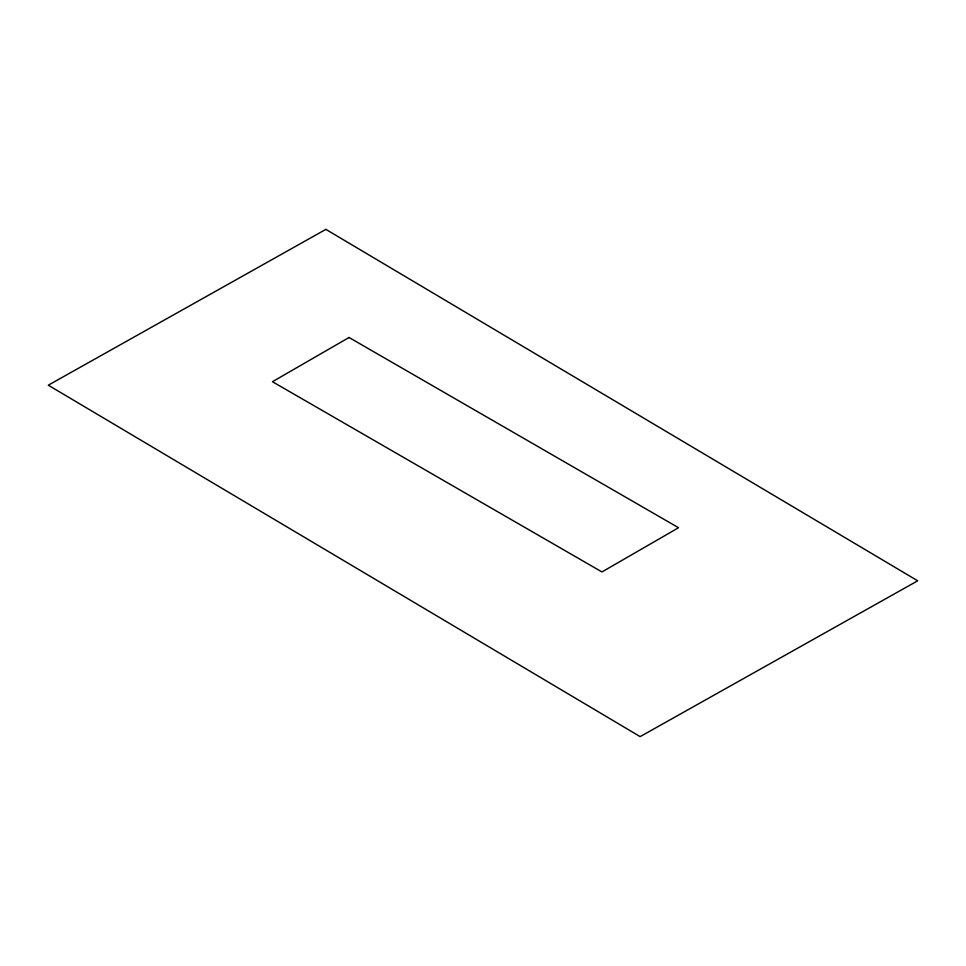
<?xml version="1.0" encoding="UTF-8"?>
<svg xmlns="http://www.w3.org/2000/svg" width="966" height="966" viewBox="0 0 966 966"><rect width="100%" height="100%" fill="white"/><g stroke="black" fill="none" stroke-linecap="round" stroke-linejoin="round"><path stroke-width="1.45" d="M349.052 337.496L272.448 381.715L601.951 571.944L678.543 527.726L349.052 337.496M325.868 229.377L48.3 385.192L640.144 736.623L917.7 580.808L325.868 229.377"/></g></svg>
